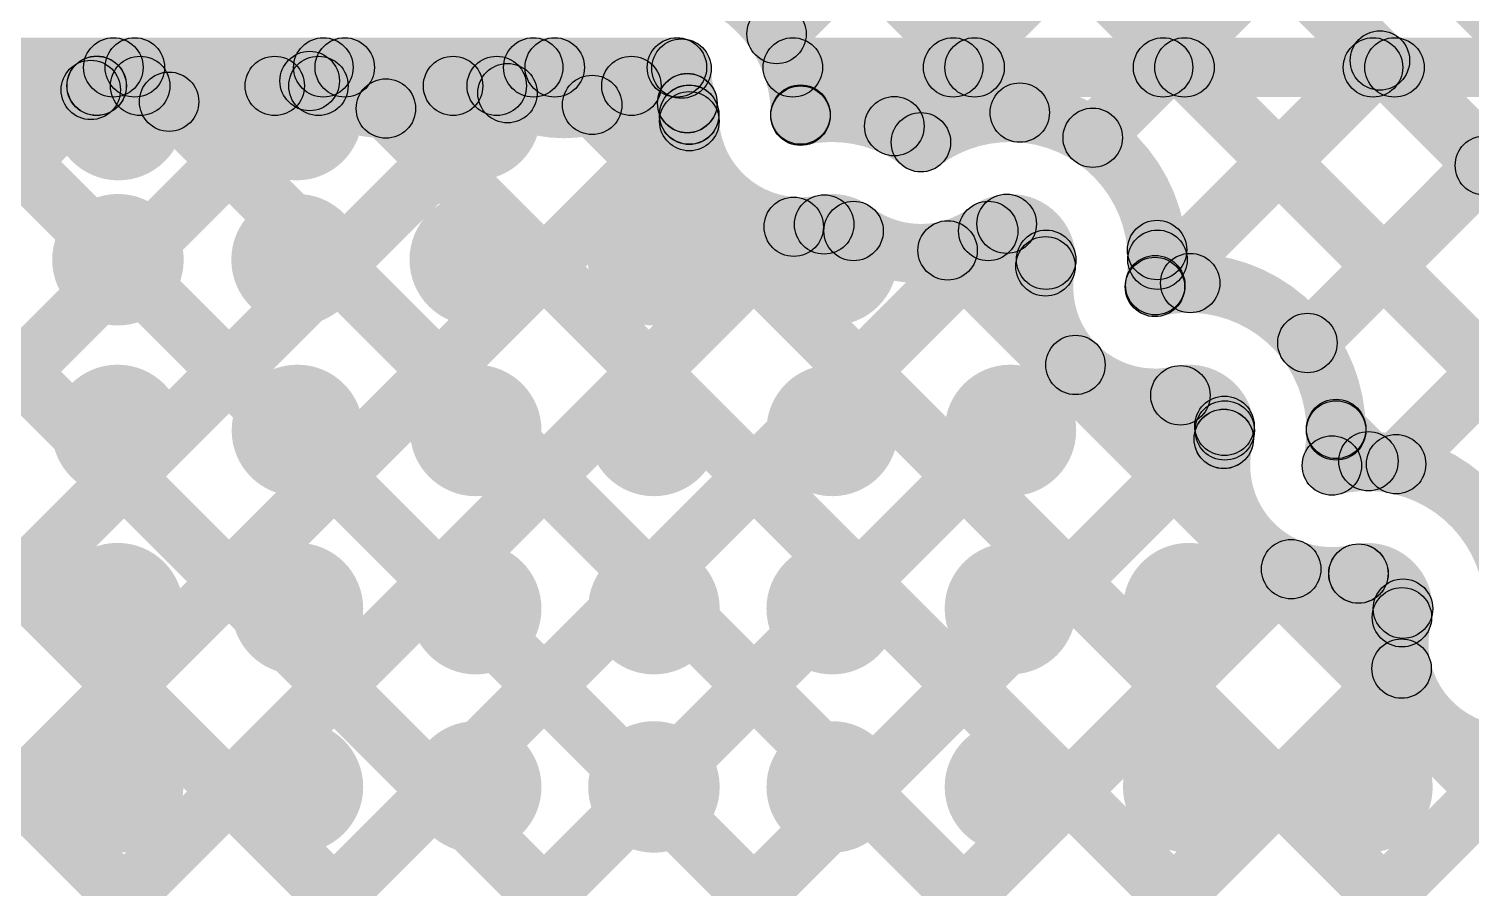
# Model space of a CAD drawing. Header units: millimetres. Extents: x -0.28 to 3.03, y -0.05 to 3.12.
# Drawn here: x 1.6358 to 1.8301, y 1.9554 to 2.0712 of the extents above; entities that cross this region are included whole.
import ezdxf

# ---------------------------------------------------------------- set-up
doc = ezdxf.new("R2010")
doc.units = ezdxf.units.MM
doc.header["$MEASUREMENT"] = 0
for name, color, linetype in [('BottomLayer', 5, 'Continuous'), ('TopLayer', 1, 'Continuous'), ('ViaHoleLayer', 16, 'Continuous')]:
    doc.layers.add(name, color=color, linetype=linetype)

msp = doc.modelspace()

# ---------------------------------------------------------------- hatches: boundary and pattern name
at = {"layer": 'BottomLayer'}
for points in [[(1.65916, 2.24116), (1.67684, 2.25884), (2.21451, 1.72117), (2.19683, 1.70349)], [(1.5999, 2.22367), (1.60556, 2.22933), (1.77215, 2.06274), (1.76649, 2.05708)], [(1.62818, 2.22367), (1.63384, 2.22933), (2.71083, 1.15234), (2.70517, 1.14668)], [(1.65544, 2.22367), (1.66109, 2.22933), (2.19186, 1.69856), (2.18621, 1.6929)], [(1.73938, 2.06767), (1.73372, 2.07333), (1.77258, 2.11218), (1.77824, 2.10653)], [(1.75524, 2.05525), (1.74959, 2.06091), (1.78672, 2.09804), (1.79238, 2.09239)], [(1.78198, 2.0537), (1.77632, 2.05936), (1.80087, 2.0839), (1.80652, 2.07824)], [(1.7904, 2.03383), (1.78474, 2.03949), (1.81501, 2.06976), (1.82066, 2.0641)], [(1.47841, 1.89155), (1.47275, 1.89721), (1.64133, 2.06579), (1.64699, 2.06013)], [(1.48006, 1.86492), (1.47441, 1.87058), (1.67083, 2.067), (1.67648, 2.06134)], [(1.62051, 2.06164), (1.62616, 2.0673), (1.86643, 1.82703), (1.86077, 1.82138)], [(1.48122, 1.83779), (1.47556, 1.84345), (1.69747, 2.06536), (1.70313, 2.05971)], [(1.65188, 2.05855), (1.65754, 2.06421), (1.87113, 1.85062), (1.86547, 1.84496)], [(1.70888, 2.05812), (1.71454, 2.06378), (1.86783, 1.91048), (1.86218, 1.90483)], [(1.68109, 2.05763), (1.68674, 2.06329), (1.8699, 1.88013), (1.86425, 1.87447)], [(1.4894, 1.81769), (1.48375, 1.82335), (1.72197, 2.06157), (1.72763, 2.05592)], [(1.81089, 2.02605), (1.80524, 2.0317), (1.82915, 2.05562), (1.83481, 2.04996)], [(1.6096, 2.04426), (1.61526, 2.04992), (1.84921, 1.81597), (1.84355, 1.81031)], [(1.5022, 1.80221), (1.49654, 1.80786), (1.73604, 2.04736), (1.7417, 2.0417)], [(1.50247, 1.77419), (1.49682, 1.77985), (1.76473, 2.04776), (1.77038, 2.0421)], [(1.785, 2.03858), (1.79065, 2.04423), (1.79511, 2.03978), (1.78945, 2.03412)], [(1.58731, 2.03827), (1.59297, 2.04393), (1.84381, 1.79308), (1.83816, 1.78743)], [(1.75677, 2.03852), (1.76242, 2.04418), (1.844, 1.9626), (1.83835, 1.95694)], [(1.82285, 2.00972), (1.81719, 2.01537), (1.84329, 2.04147), (1.84895, 2.03582)], [(1.56785, 2.02945), (1.5735, 2.03511), (1.8338, 1.77481), (1.82814, 1.76916)], [(1.51347, 1.75691), (1.50782, 1.76257), (1.77399, 2.02874), (1.77965, 2.02309)], [(1.52597, 1.74112), (1.52031, 1.74678), (1.79407, 2.02054), (1.79973, 2.01488)], [(1.80911, 2.01446), (1.81476, 2.02012), (1.81912, 2.01576), (1.81346, 2.01011)], [(1.5399, 1.72677), (1.53425, 1.73243), (1.80305, 2.00123), (1.80871, 1.99558)], [(1.5399, 1.72677), (1.53425, 1.73243), (1.80305, 2.00123), (1.80871, 1.99558)], [(1.55527, 1.71386), (1.54962, 1.71951), (1.81793, 1.98783), (1.82359, 1.98217)], [(1.57212, 1.70242), (1.56646, 1.70807), (1.83472, 1.97634), (1.84038, 1.97068)]]:
    msp.add_hatch(color=5, dxfattribs=at).paths.add_polyline_path(points)
h = msp.add_hatch(color=5, dxfattribs=at)
edge = h.paths.add_edge_path()
edge.add_arc((1.73655, 2.0705), 0.004, 0, 360)
h = msp.add_hatch(color=5, dxfattribs=at)
edge = h.paths.add_edge_path()
edge.add_arc((1.81784, 2.06693), 0.004, 0, 360)
h = msp.add_hatch(color=5, dxfattribs=at)
edge = h.paths.add_edge_path()
edge.add_arc((1.64788, 2.05964), 0.00886, 0, 360)
h = msp.add_hatch(color=5, dxfattribs=at)
edge = h.paths.add_edge_path()
edge.add_arc((1.64496, 2.06353), 0.004, 0, 360)
h = msp.add_hatch(color=5, dxfattribs=at)
edge = h.paths.add_edge_path()
edge.add_arc((1.64496, 2.06353), 0.004, 0, 360)
h = msp.add_hatch(color=5, dxfattribs=at)
edge = h.paths.add_edge_path()
edge.add_arc((1.67189, 2.05964), 0.00886, 0, 360)
h = msp.add_hatch(color=5, dxfattribs=at)
edge = h.paths.add_edge_path()
edge.add_arc((1.67365, 2.06417), 0.004, 0, 360)
h = msp.add_hatch(color=5, dxfattribs=at)
edge = h.paths.add_edge_path()
edge.add_arc((1.69591, 2.05964), 0.00886, 0, 360)
h = msp.add_hatch(color=5, dxfattribs=at)
edge = h.paths.add_edge_path()
edge.add_arc((1.71992, 2.05964), 0.00886, 0, 360)
h = msp.add_hatch(color=5, dxfattribs=at)
edge = h.paths.add_edge_path()
edge.add_arc((1.64416, 2.06296), 0.004, 0, 360)
h = msp.add_hatch(color=5, dxfattribs=at)
edge = h.paths.add_edge_path()
edge.add_arc((1.64494, 2.06351), 0.004, 0, 360)
h = msp.add_hatch(color=5, dxfattribs=at)
edge = h.paths.add_edge_path()
edge.add_arc((1.65081, 2.06351), 0.004, 0, 360)
h = msp.add_hatch(color=5, dxfattribs=at)
edge = h.paths.add_edge_path()
edge.add_arc((1.65081, 2.06351), 0.004, 0, 360)
h = msp.add_hatch(color=5, dxfattribs=at)
edge = h.paths.add_edge_path()
edge.add_arc((1.65081, 2.06351), 0.004, 0, 360)
h = msp.add_hatch(color=5, dxfattribs=at)
edge = h.paths.add_edge_path()
edge.add_arc((1.66895, 2.06351), 0.004, 0, 360)
h = msp.add_hatch(color=5, dxfattribs=at)
edge = h.paths.add_edge_path()
edge.add_arc((1.66895, 2.06351), 0.004, 0, 360)
h = msp.add_hatch(color=5, dxfattribs=at)
edge = h.paths.add_edge_path()
edge.add_arc((1.66895, 2.06351), 0.004, 0, 360)
h = msp.add_hatch(color=5, dxfattribs=at)
edge = h.paths.add_edge_path()
edge.add_arc((1.67483, 2.06351), 0.004, 0, 360)
h = msp.add_hatch(color=5, dxfattribs=at)
edge = h.paths.add_edge_path()
edge.add_arc((1.67483, 2.06351), 0.004, 0, 360)
h = msp.add_hatch(color=5, dxfattribs=at)
edge = h.paths.add_edge_path()
edge.add_arc((1.67483, 2.06351), 0.004, 0, 360)
h = msp.add_hatch(color=5, dxfattribs=at)
edge = h.paths.add_edge_path()
edge.add_arc((1.69297, 2.06351), 0.004, 0, 360)
h = msp.add_hatch(color=5, dxfattribs=at)
edge = h.paths.add_edge_path()
edge.add_arc((1.69297, 2.06351), 0.004, 0, 360)
h = msp.add_hatch(color=5, dxfattribs=at)
edge = h.paths.add_edge_path()
edge.add_arc((1.69297, 2.06351), 0.004, 0, 360)
h = msp.add_hatch(color=5, dxfattribs=at)
edge = h.paths.add_edge_path()
edge.add_arc((1.69885, 2.06351), 0.004, 0, 360)
h = msp.add_hatch(color=5, dxfattribs=at)
edge = h.paths.add_edge_path()
edge.add_arc((1.69885, 2.06351), 0.004, 0, 360)
h = msp.add_hatch(color=5, dxfattribs=at)
edge = h.paths.add_edge_path()
edge.add_arc((1.69885, 2.06351), 0.004, 0, 360)
h = msp.add_hatch(color=5, dxfattribs=at)
edge = h.paths.add_edge_path()
edge.add_arc((1.7003, 2.06253), 0.004, 0, 360)
h = msp.add_hatch(color=5, dxfattribs=at)
edge = h.paths.add_edge_path()
edge.add_arc((1.71699, 2.06351), 0.004, 0, 360)
h = msp.add_hatch(color=5, dxfattribs=at)
edge = h.paths.add_edge_path()
edge.add_arc((1.71699, 2.06351), 0.004, 0, 360)
h = msp.add_hatch(color=5, dxfattribs=at)
edge = h.paths.add_edge_path()
edge.add_arc((1.71699, 2.06351), 0.004, 0, 360)
h = msp.add_hatch(color=5, dxfattribs=at)
edge = h.paths.add_edge_path()
edge.add_arc((1.65471, 2.06138), 0.004, 0, 360)
h = msp.add_hatch(color=5, dxfattribs=at)
edge = h.paths.add_edge_path()
edge.add_arc((1.68392, 2.06046), 0.004, 0, 360)
h = msp.add_hatch(color=5, dxfattribs=at)
edge = h.paths.add_edge_path()
edge.add_arc((1.71171, 2.06095), 0.004, 0, 360)
h = msp.add_hatch(color=5, dxfattribs=at)
edge = h.paths.add_edge_path()
edge.add_arc((1.72478, 2.05964), 0.004, 0, 360)
h = msp.add_hatch(color=5, dxfattribs=at)
edge = h.paths.add_edge_path()
edge.add_arc((1.73978, 2.05964), 0.004, 0, 360)
h = msp.add_hatch(color=5, dxfattribs=at)
edge = h.paths.add_edge_path()
edge.add_arc((1.76932, 2.05991), 0.004, 0, 360)
h = msp.add_hatch(color=5, dxfattribs=at)
edge = h.paths.add_edge_path()
edge.add_arc((1.72478, 2.05961), 0.004, 0, 360)
h = msp.add_hatch(color=5, dxfattribs=at)
edge = h.paths.add_edge_path()
edge.add_arc((1.7248, 2.05875), 0.004, 0, 360)
h = msp.add_hatch(color=5, dxfattribs=at)
edge = h.paths.add_edge_path()
edge.add_arc((1.73978, 2.0595), 0.004, 0, 360)
h = msp.add_hatch(color=5, dxfattribs=at)
edge = h.paths.add_edge_path()
edge.add_arc((1.75242, 2.05808), 0.004, 0, 360)
h = msp.add_hatch(color=5, dxfattribs=at)
edge = h.paths.add_edge_path()
edge.add_arc((1.756, 2.05591), 0.004, 0, 360)
h = msp.add_hatch(color=5, dxfattribs=at)
edge = h.paths.add_edge_path()
edge.add_arc((1.756, 2.05591), 0.004, 0, 360)
h = msp.add_hatch(color=5, dxfattribs=at)
edge = h.paths.add_edge_path()
edge.add_arc((1.77915, 2.05653), 0.004, 0, 360)
h = msp.add_hatch(color=5, dxfattribs=at)
edge = h.paths.add_edge_path()
edge.add_arc((1.83198, 2.05279), 0.004, 0, 360)
h = msp.add_hatch(color=5, dxfattribs=at)
edge = h.paths.add_edge_path()
edge.add_arc((1.64782, 2.04009), 0.00886, 0, 360)
h = msp.add_hatch(color=5, dxfattribs=at)
edge = h.paths.add_edge_path()
edge.add_arc((1.67195, 2.04009), 0.00886, 0, 360)
h = msp.add_hatch(color=5, dxfattribs=at)
edge = h.paths.add_edge_path()
edge.add_arc((1.69596, 2.04009), 0.00886, 0, 360)
h = msp.add_hatch(color=5, dxfattribs=at)
edge = h.paths.add_edge_path()
edge.add_arc((1.71998, 2.04009), 0.00886, 0, 360)
h = msp.add_hatch(color=5, dxfattribs=at)
edge = h.paths.add_edge_path()
edge.add_arc((1.73887, 2.04453), 0.004, 0, 360)
h = msp.add_hatch(color=5, dxfattribs=at)
edge = h.paths.add_edge_path()
edge.add_arc((1.74399, 2.04009), 0.00886, 0, 360)
h = msp.add_hatch(color=5, dxfattribs=at)
edge = h.paths.add_edge_path()
edge.add_arc((1.74296, 2.04484), 0.004, 0, 360)
h = msp.add_hatch(color=5, dxfattribs=at)
edge = h.paths.add_edge_path()
edge.add_arc((1.74296, 2.04484), 0.004, 0, 360)
h = msp.add_hatch(color=5, dxfattribs=at)
edge = h.paths.add_edge_path()
edge.add_arc((1.76801, 2.04009), 0.00886, 0, 360)
h = msp.add_hatch(color=5, dxfattribs=at)
edge = h.paths.add_edge_path()
edge.add_arc((1.76755, 2.04493), 0.004, 0, 360)
h = msp.add_hatch(color=5, dxfattribs=at)
edge = h.paths.add_edge_path()
edge.add_arc((1.74693, 2.04396), 0.004, 0, 360)
h = msp.add_hatch(color=5, dxfattribs=at)
edge = h.paths.add_edge_path()
edge.add_arc((1.74693, 2.04396), 0.004, 0, 360)
h = msp.add_hatch(color=5, dxfattribs=at)
edge = h.paths.add_edge_path()
edge.add_arc((1.74693, 2.04396), 0.004, 0, 360)
h = msp.add_hatch(color=5, dxfattribs=at)
edge = h.paths.add_edge_path()
edge.add_arc((1.76507, 2.04396), 0.004, 0, 360)
h = msp.add_hatch(color=5, dxfattribs=at)
edge = h.paths.add_edge_path()
edge.add_arc((1.76507, 2.04396), 0.004, 0, 360)
h = msp.add_hatch(color=5, dxfattribs=at)
edge = h.paths.add_edge_path()
edge.add_arc((1.76507, 2.04396), 0.004, 0, 360)
h = msp.add_hatch(color=5, dxfattribs=at)
edge = h.paths.add_edge_path()
edge.add_arc((1.7596, 2.04135), 0.004, 0, 360)
h = msp.add_hatch(color=5, dxfattribs=at)
edge = h.paths.add_edge_path()
edge.add_arc((1.78782, 2.0414), 0.004, 0, 360)
h = msp.add_hatch(color=5, dxfattribs=at)
edge = h.paths.add_edge_path()
edge.add_arc((1.77278, 2.0392), 0.004, 0, 360)
h = msp.add_hatch(color=5, dxfattribs=at)
edge = h.paths.add_edge_path()
edge.add_arc((1.77278, 2.0392), 0.004, 0, 360)
h = msp.add_hatch(color=5, dxfattribs=at)
edge = h.paths.add_edge_path()
edge.add_arc((1.77287, 2.04009), 0.004, 0, 360)
h = msp.add_hatch(color=5, dxfattribs=at)
edge = h.paths.add_edge_path()
edge.add_arc((1.78787, 2.04009), 0.004, 0, 360)
h = msp.add_hatch(color=5, dxfattribs=at)
edge = h.paths.add_edge_path()
edge.add_arc((1.78787, 2.04009), 0.004, 0, 360)
h = msp.add_hatch(color=5, dxfattribs=at)
edge = h.paths.add_edge_path()
edge.add_arc((1.78753, 2.03642), 0.004, 0, 360)
h = msp.add_hatch(color=5, dxfattribs=at)
edge = h.paths.add_edge_path()
edge.add_arc((1.78753, 2.03642), 0.004, 0, 360)
h = msp.add_hatch(color=5, dxfattribs=at)
edge = h.paths.add_edge_path()
edge.add_arc((1.78757, 2.03666), 0.004, 0, 360)
h = msp.add_hatch(color=5, dxfattribs=at)
edge = h.paths.add_edge_path()
edge.add_arc((1.79228, 2.03695), 0.004, 0, 360)
h = msp.add_hatch(color=5, dxfattribs=at)
edge = h.paths.add_edge_path()
edge.add_arc((1.80807, 2.02887), 0.004, 0, 360)
h = msp.add_hatch(color=5, dxfattribs=at)
edge = h.paths.add_edge_path()
edge.add_arc((1.77682, 2.02591), 0.004, 0, 360)
h = msp.add_hatch(color=5, dxfattribs=at)
edge = h.paths.add_edge_path()
edge.add_arc((1.64777, 2.01709), 0.00886, 0, 360)
h = msp.add_hatch(color=5, dxfattribs=at)
edge = h.paths.add_edge_path()
edge.add_arc((1.672, 2.01709), 0.00886, 0, 360)
h = msp.add_hatch(color=5, dxfattribs=at)
edge = h.paths.add_edge_path()
edge.add_arc((1.69602, 2.01709), 0.00886, 0, 360)
h = msp.add_hatch(color=5, dxfattribs=at)
edge = h.paths.add_edge_path()
edge.add_arc((1.72003, 2.01709), 0.00886, 0, 360)
h = msp.add_hatch(color=5, dxfattribs=at)
edge = h.paths.add_edge_path()
edge.add_arc((1.74405, 2.01709), 0.00886, 0, 360)
h = msp.add_hatch(color=5, dxfattribs=at)
edge = h.paths.add_edge_path()
edge.add_arc((1.76806, 2.01709), 0.00886, 0, 360)
h = msp.add_hatch(color=5, dxfattribs=at)
edge = h.paths.add_edge_path()
edge.add_arc((1.79208, 2.01709), 0.00886, 0, 360)
h = msp.add_hatch(color=5, dxfattribs=at)
edge = h.paths.add_edge_path()
edge.add_arc((1.79096, 2.02182), 0.004, 0, 360)
h = msp.add_hatch(color=5, dxfattribs=at)
edge = h.paths.add_edge_path()
edge.add_arc((1.79096, 2.02182), 0.004, 0, 360)
h = msp.add_hatch(color=5, dxfattribs=at)
edge = h.paths.add_edge_path()
edge.add_arc((1.79096, 2.02182), 0.004, 0, 360)
h = msp.add_hatch(color=5, dxfattribs=at)
edge = h.paths.add_edge_path()
edge.add_arc((1.7969, 2.01771), 0.004, 0, 360)
h = msp.add_hatch(color=5, dxfattribs=at)
edge = h.paths.add_edge_path()
edge.add_arc((1.79694, 2.01709), 0.004, 0, 360)
h = msp.add_hatch(color=5, dxfattribs=at)
edge = h.paths.add_edge_path()
edge.add_arc((1.81194, 2.01729), 0.004, 0, 360)
h = msp.add_hatch(color=5, dxfattribs=at)
edge = h.paths.add_edge_path()
edge.add_arc((1.81194, 2.01709), 0.004, 0, 360)
h = msp.add_hatch(color=5, dxfattribs=at)
edge = h.paths.add_edge_path()
edge.add_arc((1.81194, 2.01709), 0.004, 0, 360)
h = msp.add_hatch(color=5, dxfattribs=at)
edge = h.paths.add_edge_path()
edge.add_arc((1.7968, 2.01596), 0.004, 0, 360)
h = msp.add_hatch(color=5, dxfattribs=at)
edge = h.paths.add_edge_path()
edge.add_arc((1.7968, 2.01594), 0.004, 0, 360)
h = msp.add_hatch(color=5, dxfattribs=at)
edge = h.paths.add_edge_path()
edge.add_arc((1.81137, 2.01237), 0.004, 0, 360)
h = msp.add_hatch(color=5, dxfattribs=at)
edge = h.paths.add_edge_path()
edge.add_arc((1.81137, 2.01237), 0.004, 0, 360)
h = msp.add_hatch(color=5, dxfattribs=at)
edge = h.paths.add_edge_path()
edge.add_arc((1.81629, 2.01294), 0.004, 0, 360)
h = msp.add_hatch(color=5, dxfattribs=at)
edge = h.paths.add_edge_path()
edge.add_arc((1.82002, 2.01255), 0.004, 0, 360)
h = msp.add_hatch(color=5, dxfattribs=at)
edge = h.paths.add_edge_path()
edge.add_arc((1.64777, 1.99308), 0.00886, 0, 360)
h = msp.add_hatch(color=5, dxfattribs=at)
edge = h.paths.add_edge_path()
edge.add_arc((1.672, 1.99308), 0.00886, 0, 360)
h = msp.add_hatch(color=5, dxfattribs=at)
edge = h.paths.add_edge_path()
edge.add_arc((1.69602, 1.99308), 0.00886, 0, 360)
h = msp.add_hatch(color=5, dxfattribs=at)
edge = h.paths.add_edge_path()
edge.add_arc((1.72003, 1.99308), 0.00886, 0, 360)
h = msp.add_hatch(color=5, dxfattribs=at)
edge = h.paths.add_edge_path()
edge.add_arc((1.74405, 1.99308), 0.00886, 0, 360)
h = msp.add_hatch(color=5, dxfattribs=at)
edge = h.paths.add_edge_path()
edge.add_arc((1.76806, 1.99308), 0.00886, 0, 360)
h = msp.add_hatch(color=5, dxfattribs=at)
edge = h.paths.add_edge_path()
edge.add_arc((1.79208, 1.99308), 0.00886, 0, 360)
h = msp.add_hatch(color=5, dxfattribs=at)
edge = h.paths.add_edge_path()
edge.add_arc((1.80588, 1.9984), 0.004, 0, 360)
h = msp.add_hatch(color=5, dxfattribs=at)
edge = h.paths.add_edge_path()
edge.add_arc((1.80588, 1.9984), 0.004, 0, 360)
h = msp.add_hatch(color=5, dxfattribs=at)
edge = h.paths.add_edge_path()
edge.add_arc((1.81609, 1.99308), 0.00886, 0, 360)
h = msp.add_hatch(color=5, dxfattribs=at)
edge = h.paths.add_edge_path()
edge.add_arc((1.81494, 1.9978), 0.004, 0, 360)
h = msp.add_hatch(color=5, dxfattribs=at)
edge = h.paths.add_edge_path()
edge.add_arc((1.81496, 1.9978), 0.004, 0, 360)
h = msp.add_hatch(color=5, dxfattribs=at)
edge = h.paths.add_edge_path()
edge.add_arc((1.81496, 1.9978), 0.004, 0, 360)
h = msp.add_hatch(color=5, dxfattribs=at)
edge = h.paths.add_edge_path()
edge.add_arc((1.82081, 1.99192), 0.004, 0, 360)
h = msp.add_hatch(color=5, dxfattribs=at)
edge = h.paths.add_edge_path()
edge.add_arc((1.82081, 1.99192), 0.004, 0, 360)
h = msp.add_hatch(color=5, dxfattribs=at)
edge = h.paths.add_edge_path()
edge.add_arc((1.82095, 1.99308), 0.004, 0, 360)
h = msp.add_hatch(color=5, dxfattribs=at)
edge = h.paths.add_edge_path()
edge.add_arc((1.82076, 1.985), 0.004, 0, 360)
h = msp.add_hatch(color=5, dxfattribs=at)
edge = h.paths.add_edge_path()
edge.add_arc((1.64777, 1.96906), 0.00886, 0, 360)
h = msp.add_hatch(color=5, dxfattribs=at)
edge = h.paths.add_edge_path()
edge.add_arc((1.672, 1.96906), 0.00886, 0, 360)
h = msp.add_hatch(color=5, dxfattribs=at)
edge = h.paths.add_edge_path()
edge.add_arc((1.69602, 1.96906), 0.00886, 0, 360)
h = msp.add_hatch(color=5, dxfattribs=at)
edge = h.paths.add_edge_path()
edge.add_arc((1.72003, 1.96906), 0.00886, 0, 360)
h = msp.add_hatch(color=5, dxfattribs=at)
edge = h.paths.add_edge_path()
edge.add_arc((1.74405, 1.96906), 0.00886, 0, 360)
h = msp.add_hatch(color=5, dxfattribs=at)
edge = h.paths.add_edge_path()
edge.add_arc((1.76806, 1.96906), 0.00886, 0, 360)
h = msp.add_hatch(color=5, dxfattribs=at)
edge = h.paths.add_edge_path()
edge.add_arc((1.79208, 1.96906), 0.00886, 0, 360)
h = msp.add_hatch(color=5, dxfattribs=at)
edge = h.paths.add_edge_path()
edge.add_arc((1.81609, 1.96906), 0.00886, 0, 360)
at = {"layer": 'TopLayer'}
for points in [[(1.62093, 2.062), (1.62093, 2.07), (1.72313, 2.07), (1.72313, 2.062)], [(1.73874, 2.062), (1.73874, 2.07), (1.94234, 2.07), (1.94234, 2.062)], [(1.47841, 1.89155), (1.47275, 1.89721), (1.64437, 2.06883), (1.65003, 2.06317)], [(1.48006, 1.86492), (1.47441, 1.87058), (1.67266, 2.06883), (1.67831, 2.06317)], [(1.48122, 1.83779), (1.47556, 1.84345), (1.70094, 2.06883), (1.7066, 2.06317)], [(1.61898, 2.06317), (1.62463, 2.06883), (1.86643, 1.82703), (1.86077, 1.82138)], [(1.64726, 2.06317), (1.65292, 2.06883), (1.87113, 1.85062), (1.86547, 1.84496)], [(1.67555, 2.06317), (1.6812, 2.06883), (1.8699, 1.88013), (1.86425, 1.87447)], [(1.70383, 2.06317), (1.70949, 2.06883), (1.86783, 1.91048), (1.86218, 1.90483)], [(1.75524, 2.05525), (1.74959, 2.06091), (1.75751, 2.06883), (1.76317, 2.06317)], [(1.7604, 2.06317), (1.76606, 2.06883), (1.77215, 2.06274), (1.76649, 2.05708)], [(1.78198, 2.0537), (1.77632, 2.05936), (1.78579, 2.06883), (1.79145, 2.06317)], [(1.7904, 2.03383), (1.78474, 2.03949), (1.81408, 2.06883), (1.81974, 2.06317)], [(1.78868, 2.06317), (1.79434, 2.06883), (1.95033, 1.91284), (1.94467, 1.90718)], [(1.81089, 2.02605), (1.80524, 2.0317), (1.84236, 2.06883), (1.84802, 2.06317)], [(1.81697, 2.06317), (1.82263, 2.06883), (1.95033, 1.94113), (1.94467, 1.93547)], [(1.82285, 2.00972), (1.81719, 2.01537), (1.87065, 2.06883), (1.8763, 2.06317)], [(1.4894, 1.81769), (1.48375, 1.82335), (1.72197, 2.06157), (1.72763, 2.05592)], [(1.6096, 2.04426), (1.61526, 2.04992), (1.84921, 1.81597), (1.84355, 1.81031)], [(1.5022, 1.80221), (1.49654, 1.80786), (1.73604, 2.04736), (1.7417, 2.0417)], [(1.50247, 1.77419), (1.49682, 1.77985), (1.76473, 2.04776), (1.77038, 2.0421)], [(1.785, 2.03858), (1.79065, 2.04423), (1.79511, 2.03978), (1.78945, 2.03412)], [(1.58731, 2.03827), (1.59297, 2.04393), (1.84381, 1.79308), (1.83816, 1.78743)], [(1.75677, 2.03852), (1.76242, 2.04418), (1.844, 1.9626), (1.83835, 1.95694)], [(1.56785, 2.02945), (1.5735, 2.03511), (1.8338, 1.77481), (1.82814, 1.76916)], [(1.52191, 1.76535), (1.51626, 1.77101), (1.77399, 2.02874), (1.77965, 2.02309)], [(1.5301, 1.74525), (1.52444, 1.75091), (1.79407, 2.02054), (1.79973, 2.01488)], [(1.80911, 2.01446), (1.81476, 2.02012), (1.81912, 2.01576), (1.81346, 2.01011)], [(1.54927, 1.73614), (1.54361, 1.74179), (1.80305, 2.00123), (1.80871, 1.99558)], [(1.54927, 1.73614), (1.54361, 1.74179), (1.80305, 2.00123), (1.80871, 1.99558)], [(1.56279, 1.72137), (1.55713, 1.72703), (1.81793, 1.98783), (1.82359, 1.98217)], [(1.57406, 1.70436), (1.56841, 1.71002), (1.83472, 1.97634), (1.84038, 1.97068)]]:
    msp.add_hatch(color=1, dxfattribs=at).paths.add_polyline_path(points)
h = msp.add_hatch(color=1, dxfattribs=at)
edge = h.paths.add_edge_path()
edge.add_arc((1.6472, 2.066), 0.004, 0, 360)
h = msp.add_hatch(color=1, dxfattribs=at)
edge = h.paths.add_edge_path()
edge.add_arc((1.65009, 2.066), 0.004, 0, 360)
h = msp.add_hatch(color=1, dxfattribs=at)
edge = h.paths.add_edge_path()
edge.add_arc((1.67549, 2.066), 0.004, 0, 360)
h = msp.add_hatch(color=1, dxfattribs=at)
edge = h.paths.add_edge_path()
edge.add_arc((1.67837, 2.066), 0.004, 0, 360)
h = msp.add_hatch(color=1, dxfattribs=at)
edge = h.paths.add_edge_path()
edge.add_arc((1.70377, 2.066), 0.004, 0, 360)
h = msp.add_hatch(color=1, dxfattribs=at)
edge = h.paths.add_edge_path()
edge.add_arc((1.70666, 2.066), 0.004, 0, 360)
h = msp.add_hatch(color=1, dxfattribs=at)
edge = h.paths.add_edge_path()
edge.add_arc((1.72313, 2.066), 0.004, 0, 360)
h = msp.add_hatch(color=1, dxfattribs=at)
edge = h.paths.add_edge_path()
edge.add_arc((1.72374, 2.06584), 0.004, 0, 360)
h = msp.add_hatch(color=1, dxfattribs=at)
edge = h.paths.add_edge_path()
edge.add_arc((1.72374, 2.06584), 0.004, 0, 360)
h = msp.add_hatch(color=1, dxfattribs=at)
edge = h.paths.add_edge_path()
edge.add_arc((1.73874, 2.066), 0.004, 0, 360)
h = msp.add_hatch(color=1, dxfattribs=at)
edge = h.paths.add_edge_path()
edge.add_arc((1.73874, 2.066), 0.004, 0, 360)
h = msp.add_hatch(color=1, dxfattribs=at)
edge = h.paths.add_edge_path()
edge.add_arc((1.76034, 2.066), 0.004, 0, 360)
h = msp.add_hatch(color=1, dxfattribs=at)
edge = h.paths.add_edge_path()
edge.add_arc((1.76323, 2.066), 0.004, 0, 360)
h = msp.add_hatch(color=1, dxfattribs=at)
edge = h.paths.add_edge_path()
edge.add_arc((1.78862, 2.066), 0.004, 0, 360)
h = msp.add_hatch(color=1, dxfattribs=at)
edge = h.paths.add_edge_path()
edge.add_arc((1.79151, 2.066), 0.004, 0, 360)
h = msp.add_hatch(color=1, dxfattribs=at)
edge = h.paths.add_edge_path()
edge.add_arc((1.81691, 2.066), 0.004, 0, 360)
h = msp.add_hatch(color=1, dxfattribs=at)
edge = h.paths.add_edge_path()
edge.add_arc((1.8198, 2.066), 0.004, 0, 360)
h = msp.add_hatch(color=1, dxfattribs=at)
edge = h.paths.add_edge_path()
edge.add_arc((1.64788, 2.05964), 0.00886, 0, 360)
h = msp.add_hatch(color=1, dxfattribs=at)
edge = h.paths.add_edge_path()
edge.add_arc((1.67189, 2.05964), 0.00886, 0, 360)
h = msp.add_hatch(color=1, dxfattribs=at)
edge = h.paths.add_edge_path()
edge.add_arc((1.69591, 2.05964), 0.00886, 0, 360)
h = msp.add_hatch(color=1, dxfattribs=at)
edge = h.paths.add_edge_path()
edge.add_arc((1.71992, 2.05964), 0.00886, 0, 360)
h = msp.add_hatch(color=1, dxfattribs=at)
edge = h.paths.add_edge_path()
edge.add_arc((1.72453, 2.0612), 0.004, 0, 360)
h = msp.add_hatch(color=1, dxfattribs=at)
edge = h.paths.add_edge_path()
edge.add_arc((1.72453, 2.06117), 0.004, 0, 360)
h = msp.add_hatch(color=1, dxfattribs=at)
edge = h.paths.add_edge_path()
edge.add_arc((1.73978, 2.05964), 0.004, 0, 360)
h = msp.add_hatch(color=1, dxfattribs=at)
edge = h.paths.add_edge_path()
edge.add_arc((1.76932, 2.05991), 0.004, 0, 360)
h = msp.add_hatch(color=1, dxfattribs=at)
edge = h.paths.add_edge_path()
edge.add_arc((1.72478, 2.05961), 0.004, 0, 360)
h = msp.add_hatch(color=1, dxfattribs=at)
edge = h.paths.add_edge_path()
edge.add_arc((1.7248, 2.05875), 0.004, 0, 360)
h = msp.add_hatch(color=1, dxfattribs=at)
edge = h.paths.add_edge_path()
edge.add_arc((1.73978, 2.0595), 0.004, 0, 360)
h = msp.add_hatch(color=1, dxfattribs=at)
edge = h.paths.add_edge_path()
edge.add_arc((1.75242, 2.05808), 0.004, 0, 360)
h = msp.add_hatch(color=1, dxfattribs=at)
edge = h.paths.add_edge_path()
edge.add_arc((1.756, 2.05591), 0.004, 0, 360)
h = msp.add_hatch(color=1, dxfattribs=at)
edge = h.paths.add_edge_path()
edge.add_arc((1.756, 2.05591), 0.004, 0, 360)
h = msp.add_hatch(color=1, dxfattribs=at)
edge = h.paths.add_edge_path()
edge.add_arc((1.77915, 2.05653), 0.004, 0, 360)
h = msp.add_hatch(color=1, dxfattribs=at)
edge = h.paths.add_edge_path()
edge.add_arc((1.64782, 2.04009), 0.00886, 0, 360)
h = msp.add_hatch(color=1, dxfattribs=at)
edge = h.paths.add_edge_path()
edge.add_arc((1.67195, 2.04009), 0.00886, 0, 360)
h = msp.add_hatch(color=1, dxfattribs=at)
edge = h.paths.add_edge_path()
edge.add_arc((1.69596, 2.04009), 0.00886, 0, 360)
h = msp.add_hatch(color=1, dxfattribs=at)
edge = h.paths.add_edge_path()
edge.add_arc((1.71998, 2.04009), 0.00886, 0, 360)
h = msp.add_hatch(color=1, dxfattribs=at)
edge = h.paths.add_edge_path()
edge.add_arc((1.73887, 2.04453), 0.004, 0, 360)
h = msp.add_hatch(color=1, dxfattribs=at)
edge = h.paths.add_edge_path()
edge.add_arc((1.74399, 2.04009), 0.00886, 0, 360)
h = msp.add_hatch(color=1, dxfattribs=at)
edge = h.paths.add_edge_path()
edge.add_arc((1.74296, 2.04484), 0.004, 0, 360)
h = msp.add_hatch(color=1, dxfattribs=at)
edge = h.paths.add_edge_path()
edge.add_arc((1.74296, 2.04484), 0.004, 0, 360)
h = msp.add_hatch(color=1, dxfattribs=at)
edge = h.paths.add_edge_path()
edge.add_arc((1.76801, 2.04009), 0.00886, 0, 360)
h = msp.add_hatch(color=1, dxfattribs=at)
edge = h.paths.add_edge_path()
edge.add_arc((1.76755, 2.04493), 0.004, 0, 360)
h = msp.add_hatch(color=1, dxfattribs=at)
edge = h.paths.add_edge_path()
edge.add_arc((1.74693, 2.04396), 0.004, 0, 360)
h = msp.add_hatch(color=1, dxfattribs=at)
edge = h.paths.add_edge_path()
edge.add_arc((1.74693, 2.04396), 0.004, 0, 360)
h = msp.add_hatch(color=1, dxfattribs=at)
edge = h.paths.add_edge_path()
edge.add_arc((1.74693, 2.04396), 0.004, 0, 360)
h = msp.add_hatch(color=1, dxfattribs=at)
edge = h.paths.add_edge_path()
edge.add_arc((1.76507, 2.04396), 0.004, 0, 360)
h = msp.add_hatch(color=1, dxfattribs=at)
edge = h.paths.add_edge_path()
edge.add_arc((1.76507, 2.04396), 0.004, 0, 360)
h = msp.add_hatch(color=1, dxfattribs=at)
edge = h.paths.add_edge_path()
edge.add_arc((1.76507, 2.04396), 0.004, 0, 360)
h = msp.add_hatch(color=1, dxfattribs=at)
edge = h.paths.add_edge_path()
edge.add_arc((1.7596, 2.04135), 0.004, 0, 360)
h = msp.add_hatch(color=1, dxfattribs=at)
edge = h.paths.add_edge_path()
edge.add_arc((1.78782, 2.0414), 0.004, 0, 360)
h = msp.add_hatch(color=1, dxfattribs=at)
edge = h.paths.add_edge_path()
edge.add_arc((1.77278, 2.0392), 0.004, 0, 360)
h = msp.add_hatch(color=1, dxfattribs=at)
edge = h.paths.add_edge_path()
edge.add_arc((1.77278, 2.0392), 0.004, 0, 360)
h = msp.add_hatch(color=1, dxfattribs=at)
edge = h.paths.add_edge_path()
edge.add_arc((1.77287, 2.04009), 0.004, 0, 360)
h = msp.add_hatch(color=1, dxfattribs=at)
edge = h.paths.add_edge_path()
edge.add_arc((1.78787, 2.04009), 0.004, 0, 360)
h = msp.add_hatch(color=1, dxfattribs=at)
edge = h.paths.add_edge_path()
edge.add_arc((1.78787, 2.04009), 0.004, 0, 360)
h = msp.add_hatch(color=1, dxfattribs=at)
edge = h.paths.add_edge_path()
edge.add_arc((1.78753, 2.03642), 0.004, 0, 360)
h = msp.add_hatch(color=1, dxfattribs=at)
edge = h.paths.add_edge_path()
edge.add_arc((1.78753, 2.03642), 0.004, 0, 360)
h = msp.add_hatch(color=1, dxfattribs=at)
edge = h.paths.add_edge_path()
edge.add_arc((1.78757, 2.03666), 0.004, 0, 360)
h = msp.add_hatch(color=1, dxfattribs=at)
edge = h.paths.add_edge_path()
edge.add_arc((1.79228, 2.03695), 0.004, 0, 360)
h = msp.add_hatch(color=1, dxfattribs=at)
edge = h.paths.add_edge_path()
edge.add_arc((1.80807, 2.02887), 0.004, 0, 360)
h = msp.add_hatch(color=1, dxfattribs=at)
edge = h.paths.add_edge_path()
edge.add_arc((1.77682, 2.02591), 0.004, 0, 360)
h = msp.add_hatch(color=1, dxfattribs=at)
edge = h.paths.add_edge_path()
edge.add_arc((1.64777, 2.01709), 0.00886, 0, 360)
h = msp.add_hatch(color=1, dxfattribs=at)
edge = h.paths.add_edge_path()
edge.add_arc((1.672, 2.01709), 0.00886, 0, 360)
h = msp.add_hatch(color=1, dxfattribs=at)
edge = h.paths.add_edge_path()
edge.add_arc((1.69602, 2.01709), 0.00886, 0, 360)
h = msp.add_hatch(color=1, dxfattribs=at)
edge = h.paths.add_edge_path()
edge.add_arc((1.72003, 2.01709), 0.00886, 0, 360)
h = msp.add_hatch(color=1, dxfattribs=at)
edge = h.paths.add_edge_path()
edge.add_arc((1.74405, 2.01709), 0.00886, 0, 360)
h = msp.add_hatch(color=1, dxfattribs=at)
edge = h.paths.add_edge_path()
edge.add_arc((1.76806, 2.01709), 0.00886, 0, 360)
h = msp.add_hatch(color=1, dxfattribs=at)
edge = h.paths.add_edge_path()
edge.add_arc((1.79208, 2.01709), 0.00886, 0, 360)
h = msp.add_hatch(color=1, dxfattribs=at)
edge = h.paths.add_edge_path()
edge.add_arc((1.79096, 2.02182), 0.004, 0, 360)
h = msp.add_hatch(color=1, dxfattribs=at)
edge = h.paths.add_edge_path()
edge.add_arc((1.79096, 2.02182), 0.004, 0, 360)
h = msp.add_hatch(color=1, dxfattribs=at)
edge = h.paths.add_edge_path()
edge.add_arc((1.79096, 2.02182), 0.004, 0, 360)
h = msp.add_hatch(color=1, dxfattribs=at)
edge = h.paths.add_edge_path()
edge.add_arc((1.7969, 2.01771), 0.004, 0, 360)
h = msp.add_hatch(color=1, dxfattribs=at)
edge = h.paths.add_edge_path()
edge.add_arc((1.79694, 2.01709), 0.004, 0, 360)
h = msp.add_hatch(color=1, dxfattribs=at)
edge = h.paths.add_edge_path()
edge.add_arc((1.81194, 2.01729), 0.004, 0, 360)
h = msp.add_hatch(color=1, dxfattribs=at)
edge = h.paths.add_edge_path()
edge.add_arc((1.81194, 2.01709), 0.004, 0, 360)
h = msp.add_hatch(color=1, dxfattribs=at)
edge = h.paths.add_edge_path()
edge.add_arc((1.81194, 2.01709), 0.004, 0, 360)
h = msp.add_hatch(color=1, dxfattribs=at)
edge = h.paths.add_edge_path()
edge.add_arc((1.7968, 2.01596), 0.004, 0, 360)
h = msp.add_hatch(color=1, dxfattribs=at)
edge = h.paths.add_edge_path()
edge.add_arc((1.7968, 2.01594), 0.004, 0, 360)
h = msp.add_hatch(color=1, dxfattribs=at)
edge = h.paths.add_edge_path()
edge.add_arc((1.81137, 2.01237), 0.004, 0, 360)
h = msp.add_hatch(color=1, dxfattribs=at)
edge = h.paths.add_edge_path()
edge.add_arc((1.81137, 2.01237), 0.004, 0, 360)
h = msp.add_hatch(color=1, dxfattribs=at)
edge = h.paths.add_edge_path()
edge.add_arc((1.81629, 2.01294), 0.004, 0, 360)
h = msp.add_hatch(color=1, dxfattribs=at)
edge = h.paths.add_edge_path()
edge.add_arc((1.82002, 2.01255), 0.004, 0, 360)
h = msp.add_hatch(color=1, dxfattribs=at)
edge = h.paths.add_edge_path()
edge.add_arc((1.64777, 1.99308), 0.00886, 0, 360)
h = msp.add_hatch(color=1, dxfattribs=at)
edge = h.paths.add_edge_path()
edge.add_arc((1.672, 1.99308), 0.00886, 0, 360)
h = msp.add_hatch(color=1, dxfattribs=at)
edge = h.paths.add_edge_path()
edge.add_arc((1.69602, 1.99308), 0.00886, 0, 360)
h = msp.add_hatch(color=1, dxfattribs=at)
edge = h.paths.add_edge_path()
edge.add_arc((1.72003, 1.99308), 0.00886, 0, 360)
h = msp.add_hatch(color=1, dxfattribs=at)
edge = h.paths.add_edge_path()
edge.add_arc((1.74405, 1.99308), 0.00886, 0, 360)
h = msp.add_hatch(color=1, dxfattribs=at)
edge = h.paths.add_edge_path()
edge.add_arc((1.76806, 1.99308), 0.00886, 0, 360)
h = msp.add_hatch(color=1, dxfattribs=at)
edge = h.paths.add_edge_path()
edge.add_arc((1.79208, 1.99308), 0.00886, 0, 360)
h = msp.add_hatch(color=1, dxfattribs=at)
edge = h.paths.add_edge_path()
edge.add_arc((1.80588, 1.9984), 0.004, 0, 360)
h = msp.add_hatch(color=1, dxfattribs=at)
edge = h.paths.add_edge_path()
edge.add_arc((1.80588, 1.9984), 0.004, 0, 360)
h = msp.add_hatch(color=1, dxfattribs=at)
edge = h.paths.add_edge_path()
edge.add_arc((1.81609, 1.99308), 0.00886, 0, 360)
h = msp.add_hatch(color=1, dxfattribs=at)
edge = h.paths.add_edge_path()
edge.add_arc((1.81494, 1.9978), 0.004, 0, 360)
h = msp.add_hatch(color=1, dxfattribs=at)
edge = h.paths.add_edge_path()
edge.add_arc((1.81496, 1.9978), 0.004, 0, 360)
h = msp.add_hatch(color=1, dxfattribs=at)
edge = h.paths.add_edge_path()
edge.add_arc((1.81496, 1.9978), 0.004, 0, 360)
h = msp.add_hatch(color=1, dxfattribs=at)
edge = h.paths.add_edge_path()
edge.add_arc((1.82081, 1.99192), 0.004, 0, 360)
h = msp.add_hatch(color=1, dxfattribs=at)
edge = h.paths.add_edge_path()
edge.add_arc((1.82081, 1.99192), 0.004, 0, 360)
h = msp.add_hatch(color=1, dxfattribs=at)
edge = h.paths.add_edge_path()
edge.add_arc((1.82095, 1.99308), 0.004, 0, 360)
h = msp.add_hatch(color=1, dxfattribs=at)
edge = h.paths.add_edge_path()
edge.add_arc((1.82076, 1.985), 0.004, 0, 360)
h = msp.add_hatch(color=1, dxfattribs=at)
edge = h.paths.add_edge_path()
edge.add_arc((1.64777, 1.96906), 0.00886, 0, 360)
h = msp.add_hatch(color=1, dxfattribs=at)
edge = h.paths.add_edge_path()
edge.add_arc((1.672, 1.96906), 0.00886, 0, 360)
h = msp.add_hatch(color=1, dxfattribs=at)
edge = h.paths.add_edge_path()
edge.add_arc((1.69602, 1.96906), 0.00886, 0, 360)
h = msp.add_hatch(color=1, dxfattribs=at)
edge = h.paths.add_edge_path()
edge.add_arc((1.72003, 1.96906), 0.00886, 0, 360)
h = msp.add_hatch(color=1, dxfattribs=at)
edge = h.paths.add_edge_path()
edge.add_arc((1.74405, 1.96906), 0.00886, 0, 360)
h = msp.add_hatch(color=1, dxfattribs=at)
edge = h.paths.add_edge_path()
edge.add_arc((1.76806, 1.96906), 0.00886, 0, 360)
h = msp.add_hatch(color=1, dxfattribs=at)
edge = h.paths.add_edge_path()
edge.add_arc((1.79208, 1.96906), 0.00886, 0, 360)
h = msp.add_hatch(color=1, dxfattribs=at)
edge = h.paths.add_edge_path()
edge.add_arc((1.81609, 1.96906), 0.00886, 0, 360)
at = {"layer": 'ViaHoleLayer'}
h = msp.add_hatch(color=16, dxfattribs=at)
edge = h.paths.add_edge_path()
edge.add_arc((1.64788, 2.05964), 0.00591, 0, 360)
h = msp.add_hatch(color=16, dxfattribs=at)
edge = h.paths.add_edge_path()
edge.add_arc((1.67189, 2.05964), 0.00591, 0, 360)
h = msp.add_hatch(color=16, dxfattribs=at)
edge = h.paths.add_edge_path()
edge.add_arc((1.69591, 2.05964), 0.00591, 0, 360)
h = msp.add_hatch(color=16, dxfattribs=at)
edge = h.paths.add_edge_path()
edge.add_arc((1.71992, 2.05964), 0.00591, 0, 360)
h = msp.add_hatch(color=16, dxfattribs=at)
edge = h.paths.add_edge_path()
edge.add_arc((1.64782, 2.04009), 0.00591, 0, 360)
h = msp.add_hatch(color=16, dxfattribs=at)
edge = h.paths.add_edge_path()
edge.add_arc((1.67195, 2.04009), 0.00591, 0, 360)
h = msp.add_hatch(color=16, dxfattribs=at)
edge = h.paths.add_edge_path()
edge.add_arc((1.69596, 2.04009), 0.00591, 0, 360)
h = msp.add_hatch(color=16, dxfattribs=at)
edge = h.paths.add_edge_path()
edge.add_arc((1.71998, 2.04009), 0.00591, 0, 360)
h = msp.add_hatch(color=16, dxfattribs=at)
edge = h.paths.add_edge_path()
edge.add_arc((1.74399, 2.04009), 0.00591, 0, 360)
h = msp.add_hatch(color=16, dxfattribs=at)
edge = h.paths.add_edge_path()
edge.add_arc((1.76801, 2.04009), 0.00591, 0, 360)
h = msp.add_hatch(color=16, dxfattribs=at)
edge = h.paths.add_edge_path()
edge.add_arc((1.64777, 2.01709), 0.00591, 0, 360)
h = msp.add_hatch(color=16, dxfattribs=at)
edge = h.paths.add_edge_path()
edge.add_arc((1.672, 2.01709), 0.00591, 0, 360)
h = msp.add_hatch(color=16, dxfattribs=at)
edge = h.paths.add_edge_path()
edge.add_arc((1.69602, 2.01709), 0.00591, 0, 360)
h = msp.add_hatch(color=16, dxfattribs=at)
edge = h.paths.add_edge_path()
edge.add_arc((1.72003, 2.01709), 0.00591, 0, 360)
h = msp.add_hatch(color=16, dxfattribs=at)
edge = h.paths.add_edge_path()
edge.add_arc((1.74405, 2.01709), 0.00591, 0, 360)
h = msp.add_hatch(color=16, dxfattribs=at)
edge = h.paths.add_edge_path()
edge.add_arc((1.76806, 2.01709), 0.00591, 0, 360)
h = msp.add_hatch(color=16, dxfattribs=at)
edge = h.paths.add_edge_path()
edge.add_arc((1.79208, 2.01709), 0.00591, 0, 360)
h = msp.add_hatch(color=16, dxfattribs=at)
edge = h.paths.add_edge_path()
edge.add_arc((1.64777, 1.99308), 0.00591, 0, 360)
h = msp.add_hatch(color=16, dxfattribs=at)
edge = h.paths.add_edge_path()
edge.add_arc((1.672, 1.99308), 0.00591, 0, 360)
h = msp.add_hatch(color=16, dxfattribs=at)
edge = h.paths.add_edge_path()
edge.add_arc((1.69602, 1.99308), 0.00591, 0, 360)
h = msp.add_hatch(color=16, dxfattribs=at)
edge = h.paths.add_edge_path()
edge.add_arc((1.72003, 1.99308), 0.00591, 0, 360)
h = msp.add_hatch(color=16, dxfattribs=at)
edge = h.paths.add_edge_path()
edge.add_arc((1.74405, 1.99308), 0.00591, 0, 360)
h = msp.add_hatch(color=16, dxfattribs=at)
edge = h.paths.add_edge_path()
edge.add_arc((1.76806, 1.99308), 0.00591, 0, 360)
h = msp.add_hatch(color=16, dxfattribs=at)
edge = h.paths.add_edge_path()
edge.add_arc((1.79208, 1.99308), 0.00591, 0, 360)
h = msp.add_hatch(color=16, dxfattribs=at)
edge = h.paths.add_edge_path()
edge.add_arc((1.81609, 1.99308), 0.00591, 0, 360)
h = msp.add_hatch(color=16, dxfattribs=at)
edge = h.paths.add_edge_path()
edge.add_arc((1.64777, 1.96906), 0.00591, 0, 360)
h = msp.add_hatch(color=16, dxfattribs=at)
edge = h.paths.add_edge_path()
edge.add_arc((1.672, 1.96906), 0.00591, 0, 360)
h = msp.add_hatch(color=16, dxfattribs=at)
edge = h.paths.add_edge_path()
edge.add_arc((1.69602, 1.96906), 0.00591, 0, 360)
h = msp.add_hatch(color=16, dxfattribs=at)
edge = h.paths.add_edge_path()
edge.add_arc((1.72003, 1.96906), 0.00591, 0, 360)
h = msp.add_hatch(color=16, dxfattribs=at)
edge = h.paths.add_edge_path()
edge.add_arc((1.74405, 1.96906), 0.00591, 0, 360)
h = msp.add_hatch(color=16, dxfattribs=at)
edge = h.paths.add_edge_path()
edge.add_arc((1.76806, 1.96906), 0.00591, 0, 360)
h = msp.add_hatch(color=16, dxfattribs=at)
edge = h.paths.add_edge_path()
edge.add_arc((1.79208, 1.96906), 0.00591, 0, 360)
h = msp.add_hatch(color=16, dxfattribs=at)
edge = h.paths.add_edge_path()
edge.add_arc((1.81609, 1.96906), 0.00591, 0, 360)

# ---------------------------------------------------------------- linework, layer by layer
at = {"layer": 'BottomLayer', "const_width": 0.008}
for points in [[(1.604, 2.0595, -0.622514), (1.63587, 2.07546)], [(1.70792, 2.07546, -0.62006), (1.73978, 2.05964)], [(1.64496, 2.06353, -0.337094), (1.6268, 2.06351)], [(1.64496, 2.06353, -0.335041), (1.65081, 2.06351)], [(1.66895, 2.06351, -0.33659), (1.67483, 2.06351)], [(1.69297, 2.06351, -0.336591), (1.69885, 2.06351)], [(1.71699, 2.06351, -0.620059), (1.72478, 2.05964)], [(1.64494, 2.06351, -0.336592), (1.6268, 2.06351)], [(1.66895, 2.06351, -0.33659), (1.65081, 2.06351)], [(1.66895, 2.06351, -0.336592), (1.65081, 2.06351)], [(1.69297, 2.06351, -0.336592), (1.67483, 2.06351)], [(1.69297, 2.06351, -0.33659), (1.67483, 2.06351)], [(1.71699, 2.06351, -0.336592), (1.69885, 2.06351)], [(1.71699, 2.06351, -0.33659), (1.69885, 2.06351)], [(1.73978, 2.0595, -0.219183), (1.756, 2.05591)], [(1.756, 2.05591, -0.62006), (1.78787, 2.04009)], [(1.74296, 2.04484, -0.480607), (1.72478, 2.05961)], [(1.74296, 2.04484, -0.219182), (1.74693, 2.04396)], [(1.76507, 2.04396, -0.62006), (1.77287, 2.04009)], [(1.76507, 2.04396, -0.33659), (1.74693, 2.04396)], [(1.76507, 2.04396, -0.336592), (1.74693, 2.04396)], [(1.79096, 2.02182, -0.54244), (1.77278, 2.0392)], [(1.79096, 2.02182, -0.54244), (1.77278, 2.0392)], [(1.78787, 2.04009, -0.046513), (1.78753, 2.03642)], [(1.78753, 2.03642, -0.483722), (1.81194, 2.01709)], [(1.79096, 2.02182, -0.483722), (1.79694, 2.01709)], [(1.81194, 2.01709, -0.060179), (1.81137, 2.01237)], [(1.81494, 1.9978, -0.563783), (1.7968, 2.01596)], [(1.81496, 1.9978, -0.563783), (1.7968, 2.01594)], [(1.81137, 2.01237, -0.48652), (1.83595, 1.99308)], [(1.81496, 1.9978, -0.484797), (1.82095, 1.99308)], [(1.83895, 1.97378, -0.563191), (1.82081, 1.99192)], [(1.83895, 1.97378, -0.563191), (1.82081, 1.99192)]]:
    msp.add_lwpolyline(points, format="xyb", dxfattribs=at)
at = {"layer": 'BottomLayer'}
for centre in [(1.73655, 2.0705), (1.81784, 2.06693), (1.64496, 2.06353), (1.64496, 2.06353), (1.67365, 2.06417), (1.64416, 2.06296), (1.64494, 2.06351), (1.65081, 2.06351), (1.65081, 2.06351), (1.65081, 2.06351), (1.66895, 2.06351), (1.66895, 2.06351), (1.66895, 2.06351), (1.67483, 2.06351), (1.67483, 2.06351), (1.67483, 2.06351), (1.69297, 2.06351), (1.69297, 2.06351), (1.69297, 2.06351), (1.69885, 2.06351), (1.69885, 2.06351), (1.69885, 2.06351), (1.7003, 2.06253), (1.71699, 2.06351), (1.71699, 2.06351), (1.71699, 2.06351), (1.65471, 2.06138), (1.68392, 2.06046), (1.71171, 2.06095), (1.72478, 2.05964), (1.73978, 2.05964), (1.76932, 2.05991), (1.72478, 2.05961), (1.7248, 2.05875), (1.73978, 2.0595), (1.75242, 2.05808), (1.756, 2.05591), (1.756, 2.05591), (1.77915, 2.05653), (1.83198, 2.05279), (1.73887, 2.04453), (1.74296, 2.04484), (1.74296, 2.04484), (1.76755, 2.04493), (1.74693, 2.04396), (1.74693, 2.04396), (1.74693, 2.04396), (1.76507, 2.04396), (1.76507, 2.04396), (1.76507, 2.04396), (1.7596, 2.04135), (1.78782, 2.0414), (1.77278, 2.0392), (1.77278, 2.0392), (1.77287, 2.04009), (1.78787, 2.04009), (1.78787, 2.04009), (1.78753, 2.03642), (1.78753, 2.03642), (1.78757, 2.03666), (1.79228, 2.03695), (1.80807, 2.02887), (1.77682, 2.02591), (1.79096, 2.02182), (1.79096, 2.02182), (1.79096, 2.02182), (1.7969, 2.01771), (1.79694, 2.01709), (1.81194, 2.01729), (1.81194, 2.01709), (1.81194, 2.01709), (1.7968, 2.01596), (1.7968, 2.01594), (1.81137, 2.01237), (1.81137, 2.01237), (1.81629, 2.01294), (1.82002, 2.01255), (1.80588, 1.9984), (1.80588, 1.9984), (1.81494, 1.9978), (1.81496, 1.9978), (1.81496, 1.9978), (1.82081, 1.99192), (1.82081, 1.99192), (1.82095, 1.99308), (1.82076, 1.985)]:
    msp.add_circle(centre, 0.004, dxfattribs=at)
at = {"layer": 'TopLayer', "const_width": 0.008}
for points in [[(1.72453, 2.06117, -0.079388), (1.72374, 2.06584)], [(1.72453, 2.0612, -0.078933), (1.72374, 2.06584)], [(1.73874, 2.066, -0.081663), (1.73978, 2.05964)], [(1.73978, 2.0595, -0.219183), (1.756, 2.05591)], [(1.756, 2.05591, -0.62006), (1.78787, 2.04009)], [(1.74296, 2.04484, -0.480607), (1.72478, 2.05961)], [(1.74296, 2.04484, -0.219182), (1.74693, 2.04396)], [(1.76507, 2.04396, -0.62006), (1.77287, 2.04009)], [(1.76507, 2.04396, -0.336592), (1.74693, 2.04396)], [(1.76507, 2.04396, -0.33659), (1.74693, 2.04396)], [(1.79096, 2.02182, -0.54244), (1.77278, 2.0392)], [(1.79096, 2.02182, -0.54244), (1.77278, 2.0392)], [(1.78787, 2.04009, -0.046513), (1.78753, 2.03642)], [(1.78753, 2.03642, -0.483722), (1.81194, 2.01709)], [(1.79096, 2.02182, -0.483722), (1.79694, 2.01709)], [(1.81194, 2.01709, -0.060179), (1.81137, 2.01237)], [(1.81494, 1.9978, -0.563783), (1.7968, 2.01596)], [(1.81496, 1.9978, -0.563783), (1.7968, 2.01594)], [(1.81137, 2.01237, -0.48652), (1.83595, 1.99308)], [(1.81496, 1.9978, -0.484797), (1.82095, 1.99308)], [(1.83895, 1.97378, -0.563191), (1.82081, 1.99192)], [(1.83895, 1.97378, -0.563191), (1.82081, 1.99192)]]:
    msp.add_lwpolyline(points, format="xyb", dxfattribs=at)
at = {"layer": 'TopLayer'}
for centre in [(1.6472, 2.066), (1.65009, 2.066), (1.67549, 2.066), (1.67837, 2.066), (1.70377, 2.066), (1.70666, 2.066), (1.72313, 2.066), (1.72374, 2.06584), (1.72374, 2.06584), (1.73874, 2.066), (1.73874, 2.066), (1.76034, 2.066), (1.76323, 2.066), (1.78862, 2.066), (1.79151, 2.066), (1.81691, 2.066), (1.8198, 2.066), (1.72453, 2.0612), (1.72453, 2.06117), (1.73978, 2.05964), (1.76932, 2.05991), (1.72478, 2.05961), (1.7248, 2.05875), (1.73978, 2.0595), (1.75242, 2.05808), (1.756, 2.05591), (1.756, 2.05591), (1.77915, 2.05653), (1.73887, 2.04453), (1.74296, 2.04484), (1.74296, 2.04484), (1.76755, 2.04493), (1.74693, 2.04396), (1.74693, 2.04396), (1.74693, 2.04396), (1.76507, 2.04396), (1.76507, 2.04396), (1.76507, 2.04396), (1.7596, 2.04135), (1.78782, 2.0414), (1.77278, 2.0392), (1.77278, 2.0392), (1.77287, 2.04009), (1.78787, 2.04009), (1.78787, 2.04009), (1.78753, 2.03642), (1.78753, 2.03642), (1.78757, 2.03666), (1.79228, 2.03695), (1.80807, 2.02887), (1.77682, 2.02591), (1.79096, 2.02182), (1.79096, 2.02182), (1.79096, 2.02182), (1.7969, 2.01771), (1.79694, 2.01709), (1.81194, 2.01729), (1.81194, 2.01709), (1.81194, 2.01709), (1.7968, 2.01596), (1.7968, 2.01594), (1.81137, 2.01237), (1.81137, 2.01237), (1.81629, 2.01294), (1.82002, 2.01255), (1.80588, 1.9984), (1.80588, 1.9984), (1.81494, 1.9978), (1.81496, 1.9978), (1.81496, 1.9978), (1.82081, 1.99192), (1.82081, 1.99192), (1.82095, 1.99308), (1.82076, 1.985)]:
    msp.add_circle(centre, 0.004, dxfattribs=at)

doc.saveas('drawing.dxf')
